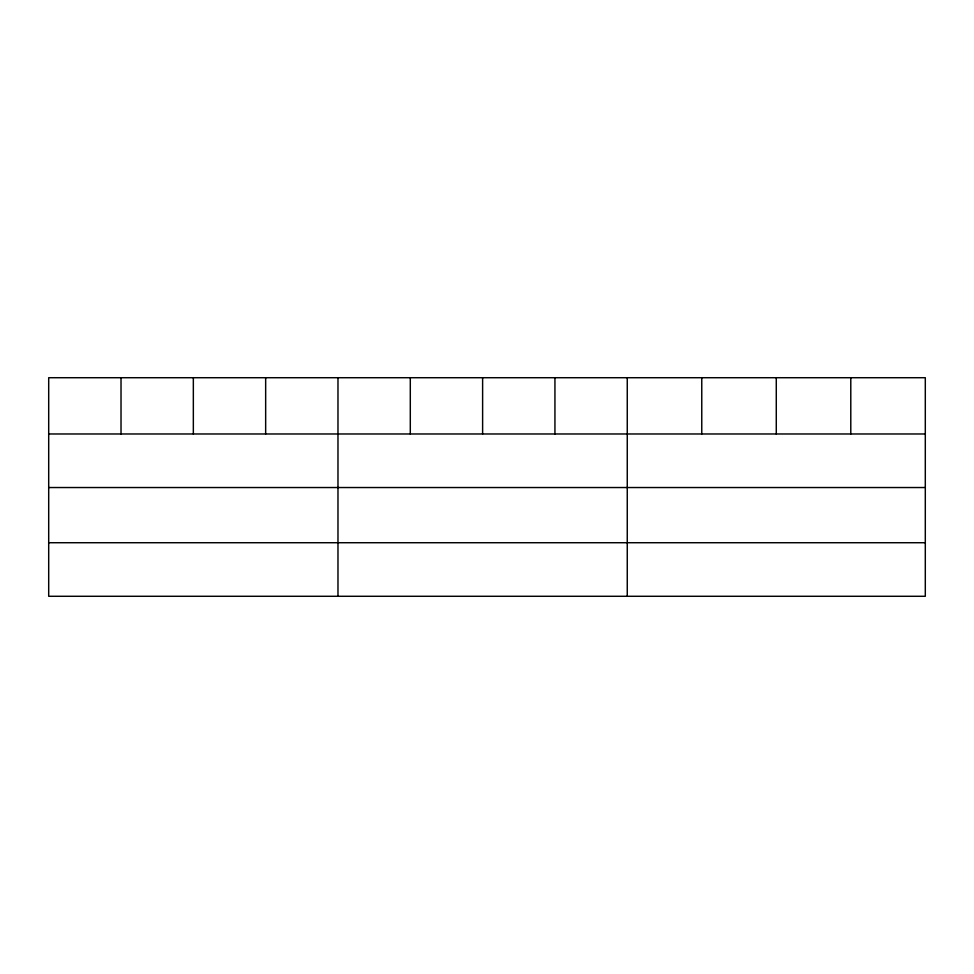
<?xml version="1.0" encoding="UTF-8"?>
<svg xmlns="http://www.w3.org/2000/svg" width="974" height="974" viewBox="0 0 974 974"><rect width="100%" height="100%" fill="white"/><g stroke="black" fill="none" stroke-linecap="round" stroke-linejoin="round"><path stroke-width="1.46" d="M925.3 487.536L925.3 377.717L48.7 377.717L48.7 596.283L925.3 596.283L925.3 487.536L48.7 487.536M48.7 433.978L925.3 433.978M48.7 542.725L925.3 542.725M850.789 377.717L850.789 433.978M776.278 377.717L776.278 433.978M701.767 377.717L701.767 433.978M627.256 377.717L627.256 596.283M554.937 377.717L554.937 433.978M482.617 377.717L482.617 433.978M410.298 377.717L410.298 433.978M337.978 377.717L337.978 596.283M265.659 377.717L265.659 433.978M193.339 377.717L193.339 433.978M121.02 377.717L121.02 433.978"/></g></svg>
